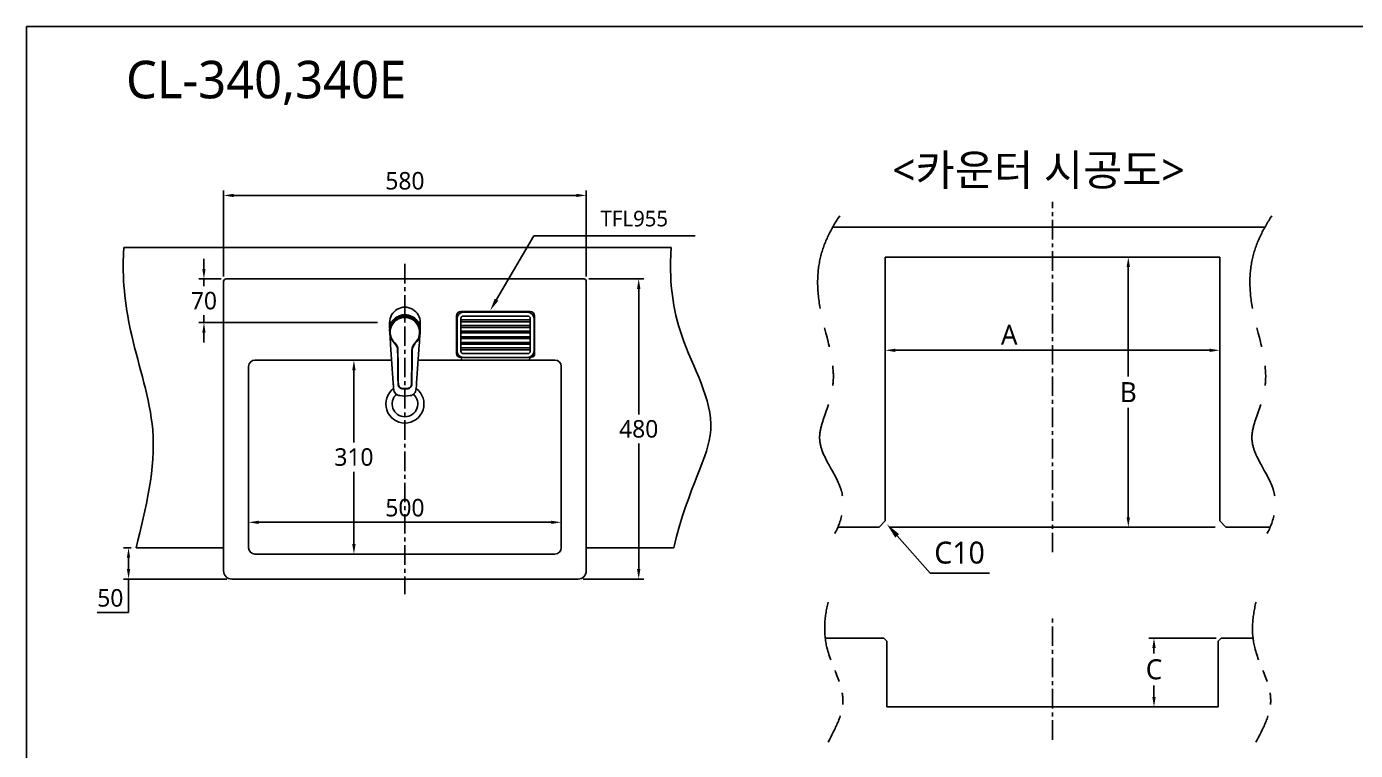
# Model space of a CAD drawing. Extents: x 116 to 3767, y -181 to 2100.
# Drawn here: x 116 to 2242, y 943 to 2100 of the extents above; entities that cross this region are included whole.
import ezdxf

# ---------------------------------------------------------------- set-up
doc = ezdxf.new("R2010")
doc.units = 0
doc.header["$LTSCALE"] = 25
doc.header["$MEASUREMENT"] = 0
doc.linetypes.add('CENTER', pattern=[2, 1.25, -0.25, 0.25, -0.25])
doc.linetypes.add('PHANTOM', pattern=[2.5, 1.25, -0.25, 0.25, -0.25, 0.25, -0.25])
doc.layers.get('0').update_dxf_attribs({"linetype": 'CONTINUOUS'})
doc.layers.get('DEFPOINTS').update_dxf_attribs({"linetype": 'CONTINUOUS'})
for name, color, linetype in [('1', 1, 'CONTINUOUS'), ('2', 2, 'CONTINUOUS'), ('3', 3, 'CONTINUOUS'), ('5', 5, 'CONTINUOUS'), ('BASE', 3, 'CONTINUOUS'), ('SA-DOOR', 4, 'CONTINUOUS')]:
    doc.layers.add(name, color=color, linetype=linetype)
doc.styles.add('GHS', font='romans', dxfattribs={"bigfont": 'ghs'})
doc.styles.get("Standard").update_dxf_attribs({"font": 'NanumGothic.ttf'})
doc.dimstyles.get("Standard").update_dxf_attribs({"dimtxt": 2.5, "dimasz": 2, "dimexe": 2, "dimexo": 1, "dimgap": 1.5, "dimtad": 1, "dimdec": 0, "dimlfac": 10, "dimrnd": 0.5, "dimzin": 0, "dimdsep": 46, "dimtxsty": 'Standard', "dimcen": 0, "dimclrt": 2, "dimadec": 0, "dimazin": 0, "dimtfac": 1, "dimtdec": 0, "dimtmove": 0, "dimatfit": 3, "dimfxl": 1, "dimtolj": 1, "dimtzin": 0, "dimarcsym": 0})

# ---------------------------------------------------------------- blocks, each defined once
blk = doc.blocks.new('*D15')
at = {"layer": '3', "color": 3, "lineweight": -2, "transparency": 16777216}
for p, q in [((431.6, 1700.7), (431.6, 1838.1)), ((447.6, 1830.1), (995.6, 1830.1)), ((1011.6, 1700.7), (1011.6, 1838.1))]:
    blk.add_line(p, q, dxfattribs=at)
at = {"layer": '3', "color": 3, "transparency": 16777216}
for points in [[(447.6, 1832.7), (447.6, 1827.4), (431.6, 1830.1)], [(995.6, 1832.7), (995.6, 1827.4), (1011.6, 1830.1)]]:
    blk.add_solid(points, dxfattribs=at)
at = {"layer": 'DEFPOINTS', "color": 0, "transparency": 16777216}
for p in [(1011.6, 1830.1), (431.6, 1692.7), (1011.6, 1692.7)]:
    blk.add_point(p, dxfattribs=at)
at = {"layer": '3', "color": 2, "transparency": 16777216, "insert": (721.6, 1853.3), "char_height": 28, "attachment_point": 5}
blk.add_mtext('\\A1;580', dxfattribs=at)
blk = doc.blocks.new('*D16')
at = {"layer": '1', "color": 3, "lineweight": -2, "transparency": 16777216}
for p, q in [((672.6, 1566.7), (632, 1566.7)), ((640, 1550.7), (640, 1435)), ((640, 1272.7), (640, 1388.4)), ((713.6, 1256.7), (632, 1256.7))]:
    blk.add_line(p, q, dxfattribs=at)
at = {"layer": '1', "color": 3, "transparency": 16777216}
for points in [[(637.3, 1550.7), (642.7, 1550.7), (640, 1566.7)], [(637.3, 1272.7), (642.7, 1272.7), (640, 1256.7)]]:
    blk.add_solid(points, dxfattribs=at)
at = {"layer": 'DEFPOINTS', "color": 0, "transparency": 16777216}
for p in [(680.6, 1566.7), (640, 1256.7), (721.6, 1256.7)]:
    blk.add_point(p, dxfattribs=at)
at = {"layer": '1', "color": 2, "transparency": 16777216, "insert": (640, 1411.7), "char_height": 28, "attachment_point": 5}
blk.add_mtext('\\A1;310', dxfattribs=at)
blk = doc.blocks.new('*D17')
at = {"layer": '3', "color": 3, "lineweight": -2, "transparency": 16777216}
for p, q in [((471.6, 1272.7), (471.6, 1315.5)), ((487.6, 1307.5), (955.6, 1307.5)), ((971.6, 1272.7), (971.6, 1315.5))]:
    blk.add_line(p, q, dxfattribs=at)
at = {"layer": '3', "color": 3, "transparency": 16777216}
for points in [[(487.6, 1310.1), (487.6, 1304.8), (471.6, 1307.5)], [(955.6, 1310.1), (955.6, 1304.8), (971.6, 1307.5)]]:
    blk.add_solid(points, dxfattribs=at)
at = {"layer": 'DEFPOINTS', "color": 0, "transparency": 16777216}
for p in [(971.6, 1307.5), (471.6, 1264.7), (971.6, 1264.7)]:
    blk.add_point(p, dxfattribs=at)
at = {"layer": '3', "color": 2, "transparency": 16777216, "insert": (721.6, 1330.7), "char_height": 28, "attachment_point": 5}
blk.add_mtext('\\A1;500', dxfattribs=at)
blk = doc.blocks.new('*D7')
at = {"layer": '3', "color": 3, "lineweight": -2, "transparency": 16777216}
for p, q in [((1490, 1317.6), (1490, 1590.5)), ((1506, 1582.5), (2009, 1582.5)), ((2025, 1317.6), (2025, 1590.5))]:
    blk.add_line(p, q, dxfattribs=at)
at = {"layer": '3', "color": 3, "transparency": 16777216}
for points in [[(1506, 1585.1), (1506, 1579.8), (1490, 1582.5)], [(2009, 1585.1), (2009, 1579.8), (2025, 1582.5)]]:
    blk.add_solid(points, dxfattribs=at)
at = {"layer": 'DEFPOINTS', "color": 0, "transparency": 16777216}
for p in [(2025, 1582.5), (1490, 1309.6), (2025, 1309.6)]:
    blk.add_point(p, dxfattribs=at)
at = {"layer": '3', "color": 2, "transparency": 16777216, "insert": (1688.3, 1607.4), "char_height": 32, "attachment_point": 5}
blk.add_mtext('\\A1;A', dxfattribs=at)
blk = doc.blocks.new('*D8')
at = {"layer": '1', "color": 3, "lineweight": -2, "transparency": 16777216}
for p, q in [((2009.5, 1731.6), (1870.8, 1731.6)), ((1878.8, 1715.6), (1878.8, 1540.5)), ((1878.8, 1315.6), (1878.8, 1490.6))]:
    blk.add_line(p, q, dxfattribs=at)
at = {"layer": '1', "color": 3, "transparency": 16777216}
for points in [[(1876.1, 1715.6), (1881.4, 1715.6), (1878.8, 1731.6)], [(1876.1, 1315.6), (1881.4, 1315.6), (1878.8, 1299.6)]]:
    blk.add_solid(points, dxfattribs=at)
at = {"layer": 'DEFPOINTS', "color": 0, "transparency": 16777216}
for p in [(2017.5, 1731.6), (1878.8, 1299.6), (1878.8, 1299.6)]:
    blk.add_point(p, dxfattribs=at)
at = {"layer": '1', "color": 2, "transparency": 16777216, "insert": (1878.8, 1515.6), "char_height": 32, "attachment_point": 5}
blk.add_mtext('\\A1;B', dxfattribs=at)
blk = doc.blocks.new('*D9')
at = {"layer": '1', "color": 3, "lineweight": -2, "transparency": 16777216}
for p, q in [((2019.5, 1122.3), (1911.9, 1122.3)), ((1919.9, 1106.3), (1919.9, 1097.9)), ((1919.9, 1028.3), (1919.9, 1046.8)), ((2014.5, 1012.3), (1911.9, 1012.3))]:
    blk.add_line(p, q, dxfattribs=at)
at = {"layer": '1', "color": 3, "transparency": 16777216}
for points in [[(1917.2, 1106.3), (1922.6, 1106.3), (1919.9, 1122.3)], [(1917.2, 1028.3), (1922.6, 1028.3), (1919.9, 1012.3)]]:
    blk.add_solid(points, dxfattribs=at)
at = {"layer": 'DEFPOINTS', "color": 0, "transparency": 16777216}
for p in [(2027.5, 1122.3), (1919.9, 1012.3), (2022.5, 1012.3)]:
    blk.add_point(p, dxfattribs=at)
at = {"layer": '1', "color": 2, "transparency": 16777216, "insert": (1919.9, 1072.3), "char_height": 32, "attachment_point": 5}
blk.add_mtext('\\A1;C', dxfattribs=at)
blk = doc.blocks.new('*D22')
at = {"layer": '1', "color": 3, "lineweight": -2, "transparency": 16777216}
for p, q in [((283.6, 1266.7), (271.5, 1266.7)), ((279.5, 1250.7), (279.5, 1232.7)), ((436.6, 1216.7), (271.5, 1216.7)), ((279.5, 1216.7), (279.5, 1163.3)), ((279.5, 1163.3), (229.2, 1163.3))]:
    blk.add_line(p, q, dxfattribs=at)
at = {"layer": '1', "color": 3, "transparency": 16777216}
for points in [[(276.8, 1250.7), (282.1, 1250.7), (279.5, 1266.7)], [(276.8, 1232.7), (282.1, 1232.7), (279.5, 1216.7)]]:
    blk.add_solid(points, dxfattribs=at)
at = {"layer": 'DEFPOINTS', "color": 0, "transparency": 16777216}
for p in [(279.5, 1266.7), (291.6, 1266.7), (444.6, 1216.7)]:
    blk.add_point(p, dxfattribs=at)
at = {"layer": '1', "color": 2, "transparency": 16777216, "insert": (250.3, 1186.5), "char_height": 28, "attachment_point": 5}
blk.add_mtext('\\A1;50', dxfattribs=at)
blk = doc.blocks.new('*D24')
at = {"layer": '1', "color": 3, "lineweight": -2, "transparency": 16777216}
for p, q in [((400.1, 1712.7), (400.1, 1728.7)), ((427.6, 1696.7), (392.1, 1696.7)), ((400.1, 1696.7), (400.1, 1684.8)), ((400.1, 1626.7), (400.1, 1638.6)), ((677.8, 1626.7), (392.1, 1626.7)), ((400.1, 1610.7), (400.1, 1594.7))]:
    blk.add_line(p, q, dxfattribs=at)
at = {"layer": '1', "color": 3, "transparency": 16777216}
for points in [[(397.4, 1712.7), (402.7, 1712.7), (400.1, 1696.7)], [(397.4, 1610.7), (402.7, 1610.7), (400.1, 1626.7)]]:
    blk.add_solid(points, dxfattribs=at)
at = {"layer": 'DEFPOINTS', "color": 0, "transparency": 16777216}
for p in [(435.6, 1696.7), (400.1, 1626.7), (685.8, 1626.7)]:
    blk.add_point(p, dxfattribs=at)
at = {"layer": '1', "color": 2, "transparency": 16777216, "insert": (400.1, 1661.7), "char_height": 28, "attachment_point": 5}
blk.add_mtext('\\A1;70', dxfattribs=at)
blk = doc.blocks.new('*D26')
at = {"layer": '1', "color": 3, "lineweight": -2, "transparency": 16777216}
for p, q in [((1015.6, 1696.7), (1103.6, 1696.7)), ((1095.6, 1680.7), (1095.6, 1479.9)), ((1095.6, 1232.7), (1095.6, 1433.5)), ((1006.6, 1216.7), (1103.6, 1216.7))]:
    blk.add_line(p, q, dxfattribs=at)
at = {"layer": '1', "color": 3, "transparency": 16777216}
for points in [[(1092.9, 1680.7), (1098.3, 1680.7), (1095.6, 1696.7)], [(1092.9, 1232.7), (1098.3, 1232.7), (1095.6, 1216.7)]]:
    blk.add_solid(points, dxfattribs=at)
at = {"layer": 'DEFPOINTS', "color": 0, "transparency": 16777216}
for p in [(1007.6, 1696.7), (998.6, 1216.7), (1095.6, 1216.7)]:
    blk.add_point(p, dxfattribs=at)
at = {"layer": '1', "color": 2, "transparency": 16777216, "insert": (1095.6, 1456.7), "char_height": 28, "attachment_point": 5}
blk.add_mtext('\\A1;480', dxfattribs=at)

msp = doc.modelspace()

# ---------------------------------------------------------------- linework, layer by layer
at = {"layer": '1', "color": 1, "linetype": 'CENTER'}
for p, q in [((1757.5, 1259.6), (1757.5, 1819.6)), ((721.6, 1720.7), (721.6, 1192.7))]:
    msp.add_line(p, q, dxfattribs=at)
at = {"layer": '1', "color": 3}
for q in [(868.2, 1663.5), (1185.9, 1765.5)]:
    msp.add_line((928, 1765.5), q, dxfattribs=at)
at = {"layer": '1'}
for p, q in [((271.9, 1746.7), (1147.6, 1746.7)), ((291.6, 1266.7), (431.6, 1266.7)), ((1011.6, 1266.7), (1151.6, 1266.7))]:
    msp.add_line(p, q, dxfattribs=at)
at = {"layer": '1', "color": 7, "linetype": 'Continuous'}
for p, q in [((718.6, 1636.9, 36.5), (718.6, 1637.3, 36.5)), ((724.6, 1637.3, 36.5), (724.6, 1636.9, 36.5)), ((697.6, 1615, 36.5), (697.6, 1611.4, 36.5)), ((745.6, 1611.4, 36.5), (745.6, 1615, 36.5)), ((710, 1573, 36.5), (709.9, 1582.5, 36.5)), ((710.4, 1582.5, 36.5), (710.5, 1573, 36.5)), ((732.7, 1573, 36.5), (732.8, 1582.5, 36.5)), ((733.3, 1582.5, 36.5), (733.2, 1573, 36.5)), ((733, 1556.2, 36.5), (733, 1556.2, 36.5)), ((718.5, 1520.7, 36.5), (718.5, 1521.2, 36.5)), ((718.5, 1521.2, 36.5), (724.7, 1521.2, 36.5)), ((718.5, 1520.7, 36.5), (724.7, 1520.7, 36.5)), ((724.7, 1520.7, 36.5), (724.7, 1521.2, 36.5))]:
    msp.add_line(p, q, dxfattribs=at)
at = {"layer": '1', "linetype": 'CENTER'}
msp.add_line((1757.5, 959.8), (1757.5, 1154.8), dxfattribs=at)
at = {"layer": '1', "color": 7, "linetype": 'Continuous', "extrusion": (0, 0, -1)}
for centre, major_axis, ratio, start_param, end_param in [((721.6, 1615, 36.5), (-24, 0), 0.935718, 0, 1.445468), ((721.6, 1615, 36.5), (-24, 0), 0.935718, 1.696124, 3.141593), ((721.6, 1611.4, 36.5), (0, -24.2), 0.992851, 0.765013, 5.518172), ((721.6, 1611.4, 36.5), (0, -23.7), 0.992543, 0.765013, 5.518172), ((693.9, 1582.3, 36.5), (0, -16.1), 0.992083, 3.906606, 4.700928), ((693.9, 1582.3, 36.5), (0, -16.6), 0.992543, 3.906606, 4.700928), ((749.3, 1582.3, 36.5), (0, -16.6), 0.992543, 1.582257, 2.37658), ((749.3, 1582.3, 36.5), (0, -16.1), 0.992083, 1.582257, 2.37658), ((717, 1573.4, 36.5), (-2.5, 218.6), 0.032013, 4.633846, 4.710991), ((717, 1573.4, 36.5), (-2.5, 218.6), 0.029729, 4.633846, 4.710991), ((726.2, 1573.4, 36.5), (-2.5, -218.6), 0.029729, 4.713787, 4.790932), ((726.2, 1573.4, 36.5), (-2.5, -218.6), 0.032013, 4.713787, 4.790932)]:
    msp.add_ellipse(centre, major_axis=major_axis, ratio=ratio, start_param=start_param, end_param=end_param, dxfattribs=at)
at = {"layer": '1', "color": 7, "linetype": 'Continuous'}
for centre, major_axis, ratio, start_param, end_param in [((705.3, 1594.3, 36.5), (-0.348, -0.359), 0.000015, 4.712373, 6.371212), ((710.4, 1582.5, 36.5), (-0.5, -0.006), 0.000022, 4.712434, 6.281756), ((732.8, 1582.5, 36.5), (-0.5, 0.006), 0.000022, 3.142304, 4.712343), ((737.9, 1594.3, 36.5), (0.348, -0.359), 0.000015, 6.195158, 7.853998), ((710.5, 1573, 36.5), (-0.5, -0.006), 0.000022, 4.712434, 6.281756), ((710.7, 1556.2, 36.5), (-0.5, -0.007), 0.000022, 4.712445, 6.283744), ((732.5, 1556.2, 36.5), (-0.5, 0.007), 0.000022, 3.142373, 4.712333), ((732.7, 1573, 36.5), (-0.5, 0.006), 0.000022, 3.142304, 4.712343), ((711.1, 1528.6, 36.5), (-0.5, -0.007), 0.000022, 4.712446, 6.284862), ((732.1, 1528.6, 36.5), (-0.5, 0.007), 0.000022, 3.142383, 4.712333)]:
    msp.add_ellipse(centre, major_axis=major_axis, ratio=ratio, start_param=start_param, end_param=end_param, dxfattribs=at)
at = {"layer": '1'}
for points, knots in [([(271.9, 1746.7), (271.6, 1742.3), (269, 1695.5), (281.4, 1596.5), (335.9, 1444.5), (307.4, 1330), (291.6, 1266.7)], [121.477491, 121.477491, 121.477491, 121.477491, 134.790097, 262.823736, 417.289914, 607.794921, 607.794921, 607.794921, 607.794921]), ([(1147.6, 1746.7), (1147.3, 1742.3), (1144.5, 1695.6), (1155.5, 1597.1), (1243.1, 1457.9), (1175.9, 1367.4), (1151.6, 1266.7)], [12.145434, 12.145434, 12.145434, 12.145434, 13.47901, 26.282374, 41.728991, 55.847145, 55.847145, 55.847145, 55.847145])]:
    msp.add_open_spline(points, degree=3, knots=knots, dxfattribs=at)
at = {"layer": '1', "color": 7, "linetype": 'Continuous'}
for points, knots in [([(724.6, 1636.9, 36.5), (724.6, 1636.8, 36.5), (724.6, 1636.8, 36.5), (724.3, 1636.8, 36.5), (724.2, 1636.7, 36.5), (723.8, 1636.7, 36.5), (723.5, 1636.7, 36.5), (722.9, 1636.7, 36.5), (722.6, 1636.7, 36.5), (722, 1636.7, 36.5), (721.6, 1636.7, 36.5), (720.9, 1636.7, 36.5), (720.6, 1636.7, 36.5), (720, 1636.7, 36.5), (719.7, 1636.7, 36.5), (719.3, 1636.7, 36.5), (719.1, 1636.7, 36.5), (718.8, 1636.8, 36.5), (718.7, 1636.8, 36.5), (718.6, 1636.9, 36.5), (718.6, 1636.9, 36.5), (718.6, 1636.9, 36.5)], [0, 0, 0, 0, 0.106849, 0.106849, 0.213662, 0.213662, 0.32101, 0.32101, 0.428728, 0.428728, 0.535874, 0.535874, 0.642403, 0.642403, 0.74922, 0.74922, 0.856785, 0.856785, 0.964404, 0.964404, 1, 1, 1, 1]), ([(710.7, 1556.2, 36.5), (710.8, 1551.8, 36.5), (710.9, 1547.5, 36.5), (711, 1538.3, 36.5), (711, 1533.5, 36.5), (711.1, 1528.6, 36.5)], [0, 0, 0, 0, 0.471221, 0.471221, 1, 1, 1, 1]), ([(732.1, 1528.6, 36.5), (732.2, 1532.9, 36.5), (732.2, 1537.3, 36.5), (732.4, 1546.4, 36.5), (732.4, 1551.3, 36.5), (732.5, 1556.2, 36.5)], [0, 0, 0, 0, 0.471221, 0.471221, 1, 1, 1, 1]), ([(718.5, 1520.7, 36.5), (716.5, 1520.7, 36.5), (714.4, 1521.6, 36.5), (711.5, 1524.5, 36.5), (710.7, 1526.5, 36.5), (710.6, 1528.6, 36.5)], [0, 0, 0, 0, 0.5, 0.5, 1, 1, 1, 1]), ([(711.1, 1528.6, 36.5), (711.1, 1526.6, 36.5), (711.9, 1524.7, 36.5), (714.7, 1522, 36.5), (716.6, 1521.2, 36.5), (718.5, 1521.2, 36.5)], [0, 0, 0, 0, 0.5, 0.5, 1, 1, 1, 1]), ([(724.7, 1521.2, 36.5), (726.7, 1521.2, 36.5), (728.6, 1522, 36.5), (731.3, 1524.7, 36.5), (732.1, 1526.6, 36.5), (732.1, 1528.6, 36.5)], [0, 0, 0, 0, 0.5, 0.5, 1, 1, 1, 1]), ([(732.6, 1528.6, 36.5), (732.6, 1526.5, 36.5), (731.7, 1524.5, 36.5), (728.8, 1521.6, 36.5), (726.8, 1520.7, 36.5), (724.7, 1520.7, 36.5)], [0, 0, 0, 0, 0.5, 0.5, 1, 1, 1, 1])]:
    msp.add_open_spline(points, degree=3, knots=knots, dxfattribs=at)
for points in [[(710.2, 1556.2, 36.5), (710.4, 1542.4, 36.5), (710.6, 1528.6, 36.5)], [(732.6, 1528.6, 36.5), (732.8, 1542.4, 36.5), (733, 1556.2, 36.5)]]:
    msp.add_open_spline(points, degree=2, dxfattribs=at)
at = {"layer": '1', "color": 3}
msp.add_solid([(871.1, 1661.8), (865.3, 1665.1), (858.1, 1646.2)], dxfattribs=at)
at = {"layer": '2', "color": 7, "ltscale": 5}
for p in [(1497.5, 1299.6), (2017.5, 1299.6)]:
    msp.add_line(p, (1757.5, 1299.6), dxfattribs=at)
at = {"layer": '3', "color": 7}
for p, q in [((1405.9, 1779.6), (1757.5, 1779.6)), ((2097.5, 1779.6), (1757.5, 1779.6)), ((1490, 1731.6), (1765, 1731.6)), ((2025, 1731.6), (1765, 1731.6)), ((431.6, 1692.7), (431.6, 1229.7)), ((435.6, 1696.7), (1007.6, 1696.7)), ((1011.6, 1692.7), (1011.6, 1229.7)), ((804.1, 1576.7), (804.1, 1637.7)), ((811.1, 1644.7), (922.1, 1644.7)), ((929.1, 1576.7), (929.1, 1637.7)), ((471.6, 1556.7), (471.6, 1266.7)), ((481.6, 1566.7), (700.4, 1566.7)), ((742.8, 1566.7), (961.6, 1566.7)), ((812.1, 1566.7), (812.1, 1568.7)), ((921.1, 1566.7), (921.1, 1568.7)), ((971.6, 1556.7), (971.6, 1266.7)), ((1509.1, 1285.8), (1561.7, 1226.3)), ((961.6, 1256.7), (481.6, 1256.7)), ((998.6, 1216.7), (444.6, 1216.7)), ((1561.7, 1226.3), (1656.5, 1226.3))]:
    msp.add_line(p, q, dxfattribs=at)
at = {"layer": '3', "color": 7, "ltscale": 5}
for p, q in [((1490, 1731.6), (1490, 1309.6)), ((2025, 1731.6), (2025, 1309.6)), ((1414.8, 1299.6), (1480, 1299.6)), ((1490, 1309.6), (1480, 1299.6)), ((2025, 1309.6), (2035, 1299.6)), ((2105.6, 1299.6), (2035, 1299.6)), ((1393.9, 1122.3), (1487.5, 1122.3)), ((1487.5, 1122.3), (1492.5, 1117.3)), ((1492.5, 1117.3), (1492.5, 1012.3)), ((2027.5, 1122.3), (2022.5, 1117.3)), ((2022.5, 1117.3), (2022.5, 1012.3)), ((2027.5, 1122.3), (2078.3, 1122.3)), ((1492.5, 1012.3), (2022.5, 1012.3))]:
    msp.add_line(p, q, dxfattribs=at)
at = {"layer": '3', "color": 7}
for centre, radius, start, end in [((435.6, 1692.7), 4, 90, 180), ((1007.6, 1692.7), 4, 0, 90), ((811.1, 1637.7), 7, 90, 180), ((922.1, 1637.7), 7, 0, 90), ((809.1, 1576.7), 5, 180, 270), ((924.1, 1576.7), 5, 270, 0), ((481.6, 1556.7), 10, 90, 180), ((809.1, 1568.7), 3, 0, 90), ((924.1, 1568.7), 3, 90, 180), ((961.6, 1556.7), 10, 0, 90), ((721.6, 1496.7), 30.5, 126.2861, 53.7139), ((721.6, 1496.7), 20.5, 131.1923, 48.8077), ((481.6, 1266.7), 10, 180, 270), ((961.6, 1266.7), 10, 270, 0), ((444.6, 1229.7), 13, 180, 270), ((998.6, 1229.7), 13, 270, 0)]:
    msp.add_arc(centre, radius, start, end, dxfattribs=at)
at = {"layer": '3', "color": 2, "linetype": 'PHANTOM', "ltscale": 5}
for points in [[(1417.1, 1797.6), (1389, 1755.2), (1366.1, 1691.2), (1425.4, 1520.7), (1360.2, 1440.3), (1433.4, 1363.2), (1420.8, 1309.9), (1407, 1285.2)], [(2108.6, 1797.6), (2080.5, 1755.2), (2057.6, 1691.2), (2117, 1520.7), (2051.7, 1440.3), (2124.9, 1363.2), (2112.3, 1309.9), (2098.6, 1285.2)]]:
    msp.add_open_spline(points, degree=3, knots=[1.286047, 1.286047, 1.286047, 1.286047, 13.701909, 20.218462, 29.347318, 38.324862, 46.033082, 46.033082, 46.033082, 46.033082], dxfattribs=at)
at = {"layer": '3', "color": 2, "linetype": 'PHANTOM', "ltscale": 3}
for points in [[(1398.7, 1179.9), (1392.5, 1155), (1388.8, 1099), (1437.3, 1029), (1409.8, 977.1), (1398.5, 955.9)], [(2083.1, 1179.9), (2076.9, 1155), (2073.2, 1099), (2121.7, 1029), (2094.2, 977.1), (2082.9, 955.9)]]:
    msp.add_open_spline(points, degree=3, knots=[6.207628, 6.207628, 6.207628, 6.207628, 13.701909, 23.359282, 30.033981, 30.033981, 30.033981, 30.033981], dxfattribs=at)
at = {"layer": '3', "color": 7}
msp.add_solid([(1505.9, 1283.1), (1512.2, 1288.6), (1492.5, 1304.6)], dxfattribs=at)
at = {"layer": '5', "color": 7, "linetype": 'Continuous'}
for p, q in [((697.1, 1626.7, 36.5), (697.1, 1618.7, 36.5)), ((746.1, 1618.7, 36.5), (746.1, 1626.7, 36.5))]:
    msp.add_line(p, q, dxfattribs=at)
msp.add_ellipse((721.6, 1626.7), major_axis=(0, -24.7), ratio=0.992546, start_param=1.570796, end_param=4.712389, dxfattribs=at)
at = {"layer": '5', "color": 7, "linetype": 'Continuous', "extrusion": (0, 0, -1)}
for major_axis, start_param, end_param in [((-300.5, 4332.8), 4.757445, 4.771564), ((-300.5, -4332.8), 4.653214, 4.667333)]:
    msp.add_ellipse((721.6, 1335.4, 36.5), major_axis=major_axis, ratio=0.001187, start_param=start_param, end_param=end_param, dxfattribs=at)
at = {"layer": '5', "color": 7, "linetype": 'Continuous'}
for points, knots in [([(702, 1629.6, 36.5), (704.3, 1632.6, 36.5), (707.2, 1635.1, 36.5), (712.3, 1637.6, 36.5), (714.1, 1638.2, 36.5), (717.8, 1639.1, 36.5), (719.7, 1639.3, 36.5), (725.4, 1639.3, 36.5), (729.2, 1638.4, 36.5), (736, 1635.1, 36.5), (739, 1632.6, 36.5), (741.2, 1629.6, 36.5)], [0, 0, 0, 0, 0.25, 0.25, 0.375, 0.375, 0.5, 0.5, 0.75, 0.75, 1, 1, 1, 1]), ([(699.5, 1625.6, 36.5), (699.5, 1625.5, 36.5), (698.8, 1624, 36.5), (697.6, 1620.9, 36.5), (697.1, 1616.8, 36.5), (697.1, 1614.2, 36.5), (697.2, 1612.9, 36.5), (697.3, 1612.1, 36.5), (697.4, 1610.3, 36.5), (697.6, 1608.8, 36.5), (697.7, 1607.7, 36.5)], [0, 0, 0, 0, 0.00964, 0.277538, 0.544008, 0.678609, 0.71237, 0.746136, 0.813663, 1, 1, 1, 1]), ([(699.5, 1625.6, 36.5), (699.8, 1626.1, 36.5), (700.1, 1626.7, 36.5), (700.5, 1627.5, 36.5), (700.6, 1627.8, 36.5), (700.7, 1628.3, 36.5), (700.6, 1628.3, 36.5), (700.3, 1628.1, 36.5), (699.8, 1627.6, 36.5), (698.9, 1626.3, 36.5), (698.4, 1625.4, 36.5), (697.8, 1623.7, 36.5), (697.7, 1623, 36.5), (697.4, 1621.7, 36.5), (697.3, 1620.9, 36.5), (697.2, 1620.1, 36.5)], [0, 0, 0, 0, 0.0625, 0.0625, 0.125, 0.125, 0.25, 0.25, 0.5, 0.5, 0.75, 0.75, 0.875, 0.875, 1, 1, 1, 1]), ([(697.2, 1619.8, 36.5), (697.2, 1620.6, 36.5), (697.3, 1621.3, 36.5), (697.6, 1622.6, 36.5), (697.8, 1623.2, 36.5), (698.3, 1624.9, 36.5), (698.7, 1625.8, 36.5), (699.6, 1627.2, 36.5), (700, 1627.7, 36.5), (700.5, 1628.1, 36.5), (700.6, 1628.1, 36.5), (700.6, 1627.8, 36.5), (700.5, 1627.7, 36.5), (700.1, 1626.9, 36.5), (699.8, 1626.3, 36.5), (699.5, 1625.7, 36.5)], [0, 0, 0, 0, 0.125, 0.125, 0.25, 0.25, 0.5, 0.5, 0.75, 0.75, 0.875, 0.875, 0.9375, 0.9375, 1, 1, 1, 1]), ([(699.5, 1625.7, 36.5), (698.5, 1623.6, 36.5), (697.8, 1621.2, 36.5), (697.3, 1618, 36.5), (697.2, 1617.3, 36.5), (697.2, 1616.5, 36.5)], [0, 0, 0, 0, 0.758346, 0.758346, 1, 1, 1, 1]), ([(697.2, 1620.1, 36.5), (697.2, 1620.1, 36.5), (697.2, 1620.2, 36.5), (697.2, 1620.3, 36.5), (697.2, 1620.3, 36.5)], [0, 0, 0, 0, 0.363263, 1, 1, 1, 1]), ([(702, 1629.6, 36.5), (701.5, 1629, 36.5), (700.6, 1627.7, 36.5), (699.9, 1626.3, 36.5), (699.5, 1625.6, 36.5)], [0, 0, 0, 0, 0.500004, 1, 1, 1, 1]), ([(743.7, 1625.6, 36.5), (743.3, 1626.3, 36.5), (742.6, 1627.7, 36.5), (741.7, 1629, 36.5), (741.2, 1629.6, 36.5)], [0, 0, 0, 0, 0.499996, 1, 1, 1, 1]), ([(746, 1620.1, 36.5), (746, 1620.9, 36.5), (745.9, 1621.7, 36.5), (745.6, 1623, 36.5), (745.4, 1623.7, 36.5), (744.8, 1625.4, 36.5), (744.3, 1626.3, 36.5), (743.4, 1627.6, 36.5), (743, 1628.1, 36.5), (742.6, 1628.3, 36.5), (742.5, 1628.3, 36.5), (742.6, 1627.8, 36.5), (742.8, 1627.5, 36.5), (743.2, 1626.7, 36.5), (743.4, 1626.1, 36.5), (743.7, 1625.6, 36.5)], [0, 0, 0, 0, 0.125, 0.125, 0.25, 0.25, 0.5, 0.5, 0.75, 0.75, 0.875, 0.875, 0.9375, 0.9375, 1, 1, 1, 1]), ([(743.7, 1625.7, 36.5), (743.4, 1626.3, 36.5), (743.1, 1626.9, 36.5), (742.7, 1627.7, 36.5), (742.7, 1627.8, 36.5), (742.6, 1628.1, 36.5), (742.8, 1628.1, 36.5), (743.2, 1627.7, 36.5), (743.6, 1627.2, 36.5), (744.5, 1625.8, 36.5), (744.9, 1624.9, 36.5), (745.5, 1623.2, 36.5), (745.6, 1622.6, 36.5), (745.9, 1621.3, 36.5), (746, 1620.6, 36.5), (746.1, 1619.8, 36.5)], [0, 0, 0, 0, 0.0625, 0.0625, 0.125, 0.125, 0.25, 0.25, 0.5, 0.5, 0.75, 0.75, 0.875, 0.875, 1, 1, 1, 1]), ([(746.1, 1616.5, 36.5), (746, 1617.3, 36.5), (746, 1618, 36.5), (745.5, 1621.2, 36.5), (744.7, 1623.6, 36.5), (743.7, 1625.7, 36.5)], [0, 0, 0, 0, 0.241708, 0.241708, 1, 1, 1, 1]), ([(745.6, 1607.7, 36.5), (745.7, 1608.8, 36.5), (745.8, 1610.3, 36.5), (745.9, 1612.1, 36.5), (746, 1612.9, 36.5), (746.1, 1614.2, 36.5), (746.2, 1616.8, 36.5), (745.6, 1620.9, 36.5), (744.5, 1624, 36.5), (743.7, 1625.5, 36.5), (743.7, 1625.6, 36.5)], [0, 0, 0, 0, 0.186337, 0.253864, 0.28763, 0.321391, 0.455992, 0.722462, 0.99036, 1, 1, 1, 1]), ([(746, 1620.3, 36.5), (746, 1620.3, 36.5), (746, 1620.2, 36.5), (746, 1620.1, 36.5), (746, 1620.1, 36.5)], [0, 0, 0, 0, 0.636737, 1, 1, 1, 1]), ([(697.7, 1607.7, 36.5), (697.7, 1607.2, 36.5), (697.8, 1605, 36.5), (698, 1602, 36.5), (698.2, 1598.7, 36.5), (698.4, 1595.4, 36.5), (698.6, 1593, 36.5), (698.7, 1591.3, 36.5)], [0, 0, 0, 0, 0.093675, 0.395779, 0.546834, 0.69789, 1, 1, 1, 1]), ([(744.5, 1591.3, 36.5), (744.6, 1593, 36.5), (744.8, 1595.4, 36.5), (745, 1598.7, 36.5), (745.2, 1602, 36.5), (745.4, 1605, 36.5), (745.5, 1607.2, 36.5), (745.6, 1607.7, 36.5)], [0, 0, 0, 0, 0.30211, 0.453166, 0.604221, 0.906325, 1, 1, 1, 1]), ([(713.2, 1510, 36.5), (710.7, 1510.3, 36.5), (708.3, 1511.6, 36.5), (704.8, 1515.5, 36.5), (703.8, 1518, 36.5), (703.6, 1520.5, 36.5)], [0, 0, 0, 0, 0.5, 0.5, 1, 1, 1, 1]), ([(739.6, 1520.5, 36.5), (739.4, 1518, 36.5), (738.4, 1515.5, 36.5), (734.9, 1511.6, 36.5), (732.6, 1510.3, 36.5), (730, 1510, 36.5)], [0, 0, 0, 0, 0.5, 0.5, 1, 1, 1, 1])]:
    msp.add_open_spline(points, degree=3, knots=knots, dxfattribs=at)
for points, degree in [([(697.2, 1620.1, 36.5), (697.1, 1619.5, 36.5), (697.1, 1619, 36.5), (697.1, 1618.2, 36.5)], 3), ([(697.1, 1618.4, 36.5), (697.1, 1619, 36.5), (697.1, 1619.4, 36.5), (697.2, 1619.8, 36.5)], 3), ([(697.1, 1618.8, 36.5), (697.1, 1618.4, 36.5)], 1), ([(702, 1629.6, 36.5), (701.9, 1629.6, 36.5), (701.6, 1629.6, 36.5), (701, 1629.2, 36.5), (700.3, 1628.4, 36.5), (699.5, 1627.4, 36.5), (698.7, 1626.1, 36.5), (698, 1624.5, 36.5), (697.5, 1622.6, 36.5), (697.3, 1621.1, 36.5), (697.2, 1620.3, 36.5)], 3), ([(697.2, 1620.3, 36.5), (697.2, 1620.2, 36.5), (697.2, 1620.1, 36.5), (697.2, 1620, 36.5)], 3), ([(697.2, 1620.1, 36.5), (697.2, 1620, 36.5), (697.2, 1619.9, 36.5), (697.2, 1619.8, 36.5)], 3), ([(699.5, 1625.7, 36.5), (699.5, 1625.7, 36.5), (699.5, 1625.6, 36.5), (699.5, 1625.6, 36.5)], 3), ([(746, 1620.3, 36.5), (746, 1621.1, 36.5), (745.7, 1622.6, 36.5), (745.2, 1624.5, 36.5), (744.5, 1626.1, 36.5), (743.7, 1627.4, 36.5), (743, 1628.4, 36.5), (742.2, 1629.2, 36.5), (741.6, 1629.6, 36.5), (741.3, 1629.6, 36.5), (741.2, 1629.6, 36.5)], 3), ([(743.7, 1625.6, 36.5), (743.7, 1625.6, 36.5), (743.7, 1625.7, 36.5), (743.7, 1625.7, 36.5)], 3), ([(746.1, 1620, 36.5), (746.1, 1620.1, 36.5), (746.1, 1620.2, 36.5), (746, 1620.3, 36.5)], 3), ([(746.1, 1619.8, 36.5), (746.1, 1619.9, 36.5), (746.1, 1620, 36.5), (746, 1620.1, 36.5)], 3), ([(746.1, 1618.2, 36.5), (746.1, 1619, 36.5), (746.1, 1619.5, 36.5), (746, 1620.1, 36.5)], 3), ([(746.1, 1619.8, 36.5), (746.1, 1619.4, 36.5), (746.1, 1619, 36.5), (746.1, 1618.4, 36.5)], 3), ([(746.1, 1618.4, 36.5), (746.1, 1618.8, 36.5)], 1), ([(702.9, 1530.2, 36.5), (703.1, 1527.9, 36.5), (703.3, 1525.5, 36.5), (703.4, 1523.1, 36.5)], 3), ([(713.2, 1510, 36.5), (718.8, 1509.2, 36.5), (724.4, 1509.2, 36.5), (730, 1510, 36.5)], 3), ([(739.8, 1523.1, 36.5), (740, 1525.5, 36.5), (740.1, 1527.9, 36.5), (740.3, 1530.2, 36.5)], 3)]:
    msp.add_open_spline(points, degree=degree, dxfattribs=at)
for points, weights in [([(703.4, 1523.1, 36.5), (703.5, 1521.8, 36.5), (703.6, 1520.5, 36.5)], [0.500000017234, 0.499999982766, 0.500000017234]), ([(739.6, 1520.5, 36.5), (739.7, 1521.8, 36.5), (739.8, 1523.1, 36.5)], [0.500000019311, 0.499999980689, 0.500000019311])]:
    msp.add_rational_spline(points, weights, degree=2, dxfattribs=at)
at = {"layer": 'BASE', "linetype": 'Continuous'}
for p, q in [((815.1, 1643.2, -45.1), (918.1, 1643.2, -45.1)), ((815.1, 1637.2, -45.1), (918.1, 1637.2, -45.1)), ((805.1, 1633.2, -45.1), (805.1, 1581.2, -45.1)), ((811.1, 1633.2, -45.1), (811.1, 1581.2, -45.1)), ((811.1, 1631.2, -45.1), (922.1, 1631.2, -45.1)), ((811.1, 1628.2, -45.1), (922.1, 1628.2, -45.1)), ((811.1, 1622.2, -45.1), (922.1, 1622.2, -45.1)), ((811.1, 1619.2, -45.1), (922.1, 1619.2, -45.1)), ((922.1, 1633.2, -45.1), (922.1, 1581.2, -45.1)), ((928.1, 1633.2, -45.1), (928.1, 1581.2, -45.1)), ((811.1, 1613.2, -45.1), (922.1, 1613.2, -45.1)), ((811.1, 1610.2, -45.1), (922.1, 1610.2, -45.1)), ((811.1, 1604.2, -45.1), (922.1, 1604.2, -45.1)), ((811.1, 1601.2, -45.1), (922.1, 1601.2, -45.1)), ((811.1, 1595.2, -45.1), (922.1, 1595.2, -45.1)), ((811.1, 1592.2, -45.1), (922.1, 1592.2, -45.1)), ((811.1, 1586.2, -45.1), (922.1, 1586.2, -45.1)), ((811.1, 1583.2, -45.1), (922.1, 1583.2, -45.1)), ((815.1, 1577.2, -45.1), (918.1, 1577.2, -45.1)), ((815.1, 1571.2, -45.1), (918.1, 1571.2, -45.1))]:
    msp.add_line(p, q, dxfattribs=at)
for centre, radius, start, end in [((815.1, 1633.2, -45.1), 10, 90, 180), ((815.1, 1633.2, -45.1), 4, 90, 180), ((918.1, 1633.2, -45.1), 10, 0, 90), ((918.1, 1633.2, -45.1), 4, 0, 90), ((815.1, 1581.2, -45.1), 10, 180, 270), ((815.1, 1581.2, -45.1), 4, 180, 270), ((918.1, 1581.2, -45.1), 10, 270, 0), ((918.1, 1581.2, -45.1), 4, 270, 0)]:
    msp.add_arc(centre, radius, start, end, dxfattribs=at)
at = {"layer": 'SA-DOOR', "color": 7}
msp.add_lwpolyline([(116.4, 2100), (3767, 2100), (3767, -181.5), (116.4, -181.5)], close=True, dxfattribs=at)

# ---------------------------------------------------------------- texts
at = {"insert": (275.4, 2045.3), "char_height": 60, "width": 999.948, "attachment_point": 1, "style": 'GHS'}
msp.add_mtext('{\\fNanumGothic|b0|i0|c0|p50;CL-340\\fNanumGothic|b0|i0|c129|p50;,340E}', dxfattribs=at)
at = {"layer": '1', "color": 2, "insert": (1088.5, 1792.9), "char_height": 25, "attachment_point": 5}
msp.add_mtext('TFL955', dxfattribs=at)
at = {"layer": '3', "insert": (1501.2, 1895.8), "char_height": 50, "attachment_point": 1, "style": 'GHS'}
msp.add_mtext_dynamic_manual_height_columns('{\\fNanumGothic|b0|i0|c129|p50;<카운터 시공도>}', width=524.891, gutter_width=13.5, heights=[0], dxfattribs=at)
at = {"layer": '3', "color": 2, "insert": (1608.8, 1258.8), "char_height": 35, "attachment_point": 5}
msp.add_mtext('C10', dxfattribs=at)

# ---------------------------------------------------------------- dimensions: what is measured, and where the dimension line sits
at = {"layer": '1'}
for base, p1, p2, picture, middle in [((400.1, 1626.7), (435.6, 1696.7), (685.8, 1626.7), '*D24', (400.1, 1661.7)), ((279.5, 1266.7), (444.6, 1216.7), (291.6, 1266.7), '*D22', (250.3, 1163.3))]:
    dim = msp.add_linear_dim(base=base, p1=p1, p2=p2, angle=90, dimstyle='Standard', override={"dimscale": 0.8, "dimtxt": 35, "dimasz": 20, "dimexe": 10, "dimexo": 10, "dimgap": 10, "dimtih": 1, "dimtoh": 1, "dimlfac": 1, "dimzin": 8, "dimclrd": 3, "dimclre": 3, "dimarcsym": 1}, dxfattribs=at)
    dim.commit()
    dim.dimension.update_dxf_attribs({"geometry": picture, "text_midpoint": middle, "dimtype": 160})
dim = msp.add_linear_dim(base=(1878.8, 1299.6), p1=(2017.5, 1731.6), p2=(1878.8, 1299.6), angle=90, text='B', dimstyle='Standard', override={"dimscale": 0.8, "dimtxt": 40, "dimasz": 20, "dimexe": 10, "dimexo": 10, "dimgap": 10, "dimtih": 1, "dimtoh": 1, "dimlfac": 1, "dimzin": 8, "dimclrd": 3, "dimclre": 3, "dimarcsym": 1}, dxfattribs=at)
dim.commit()
dim.dimension.update_dxf_attribs({"geometry": '*D8', "text_midpoint": (1878.8, 1515.6)})
for base, p1, p2, picture, middle in [((1095.6, 1216.7), (1007.6, 1696.7), (998.6, 1216.7), '*D26', (1095.6, 1456.7)), ((640, 1256.7), (680.6, 1566.7), (721.6, 1256.7), '*D16', (640, 1411.7))]:
    dim = msp.add_linear_dim(base=base, p1=p1, p2=p2, angle=90, dimstyle='Standard', override={"dimscale": 0.8, "dimtxt": 35, "dimasz": 20, "dimexe": 10, "dimexo": 10, "dimgap": 10, "dimtih": 1, "dimtoh": 1, "dimlfac": 1, "dimzin": 8, "dimclrd": 3, "dimclre": 3, "dimarcsym": 1}, dxfattribs=at)
    dim.commit()
    dim.dimension.update_dxf_attribs({"geometry": picture, "text_midpoint": middle})
dim = msp.add_linear_dim(base=(1919.9, 1012.3), p1=(2027.5, 1122.3), p2=(2022.5, 1012.3), angle=90, text='C', dimstyle='Standard', override={"dimscale": 0.8, "dimtxt": 40, "dimasz": 20, "dimexe": 10, "dimexo": 10, "dimgap": 10, "dimtih": 1, "dimtoh": 1, "dimlfac": 1, "dimzin": 8, "dimclrd": 3, "dimclre": 3, "dimarcsym": 1}, dxfattribs=at)
dim.commit()
dim.dimension.update_dxf_attribs({"geometry": '*D9', "text_midpoint": (1919.9, 1072.3), "dimtype": 160})
at = {"layer": '3', "color": 7}
for base, p1, p2, picture, middle in [((1011.6, 1830.1), (431.6, 1692.7), (1011.6, 1692.7), '*D15', (721.6, 1853.3)), ((971.6, 1307.5), (471.6, 1264.7), (971.6, 1264.7), '*D17', (721.6, 1330.7))]:
    dim = msp.add_linear_dim(base=base, p1=p1, p2=p2, dimstyle='Standard', override={"dimscale": 0.8, "dimtxt": 35, "dimasz": 20, "dimexe": 10, "dimexo": 10, "dimgap": 10, "dimlfac": 1, "dimzin": 8, "dimclrd": 3, "dimclre": 3}, dxfattribs=at)
    dim.commit()
    dim.dimension.update_dxf_attribs({"geometry": picture, "text_midpoint": middle})
dim = msp.add_linear_dim(base=(2025, 1582.5), p1=(1490, 1309.6), p2=(2025, 1309.6), text='A', dimstyle='Standard', override={"dimscale": 0.8, "dimtxt": 40, "dimasz": 20, "dimexe": 10, "dimexo": 10, "dimgap": 10, "dimlfac": 1, "dimzin": 8, "dimclrd": 3, "dimclre": 3}, dxfattribs=at)
dim.commit()
dim.dimension.update_dxf_attribs({"geometry": '*D7', "text_midpoint": (1688.3, 1582.5), "dimtype": 160})

doc.saveas('drawing.dxf')
